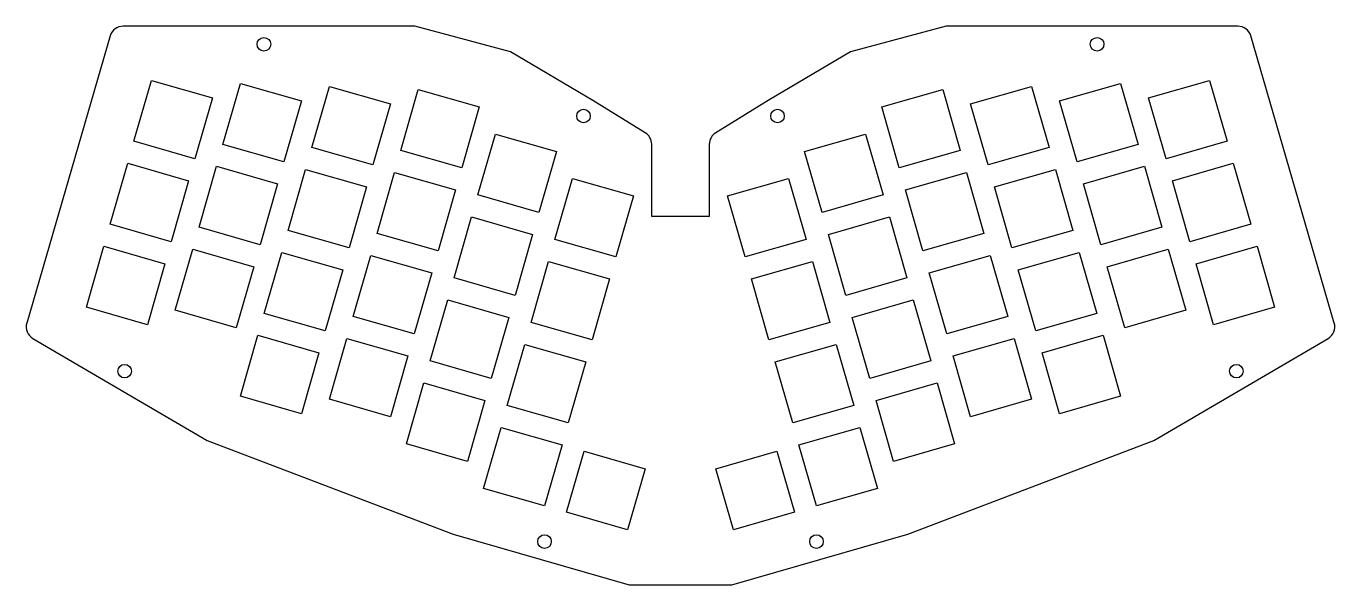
# Model space of a CAD drawing. Header units: millimetres. Extents: x -144 to 144, y -62 to 62.
import ezdxf

# ---------------------------------------------------------------- set-up
doc = ezdxf.new("R2010")
doc.units = ezdxf.units.MM
doc.layers.add('CUTOUTS', color=1, linetype='CONTINUOUS')
doc.layers.add('PERIMETER', color=5, linetype='CONTINUOUS')

msp = doc.modelspace()

# ---------------------------------------------------------------- linework, layer by layer
at = {"layer": 'CUTOUTS'}
for p, q in [((-120.58, 36.24), (-116.72, 49.7)), ((-116.72, 49.7), (-103.26, 45.84)), ((103.26, 45.84), (116.72, 49.7)), ((116.72, 49.7), (120.58, 36.24)), ((-100.96, 35.57), (-97.1, 49.03)), ((-97.1, 49.03), (-83.64, 45.17)), ((-81.33, 34.9), (-77.47, 48.36)), ((-77.47, 48.36), (-64.02, 44.5)), ((-61.71, 34.23), (-57.85, 47.68)), ((-57.85, 47.68), (-44.39, 43.82)), ((44.39, 43.82), (57.85, 47.68)), ((57.85, 47.68), (61.71, 34.23)), ((64.02, 44.5), (77.47, 48.36)), ((77.47, 48.36), (81.33, 34.9)), ((83.64, 45.17), (97.1, 49.03)), ((97.1, 49.03), (100.96, 35.57)), ((-103.26, 45.84), (-107.12, 32.39)), ((-83.64, 45.17), (-87.5, 31.71)), ((-64.02, 44.5), (-67.87, 31.04)), ((-44.39, 43.82), (-48.25, 30.37)), ((48.25, 30.37), (44.39, 43.82)), ((67.87, 31.04), (64.02, 44.5)), ((87.5, 31.71), (83.64, 45.17)), ((107.12, 32.39), (103.26, 45.84)), ((-44.71, 24.4), (-40.85, 37.85)), ((-40.85, 37.85), (-27.39, 34)), ((27.39, 34), (40.85, 37.85)), ((40.85, 37.85), (44.71, 24.4)), ((-107.12, 32.39), (-120.58, 36.24)), ((-87.5, 31.71), (-100.96, 35.57)), ((-67.87, 31.04), (-81.33, 34.9)), ((81.33, 34.9), (67.87, 31.04)), ((100.96, 35.57), (87.5, 31.71)), ((120.58, 36.24), (107.12, 32.39)), ((-48.25, 30.37), (-61.71, 34.23)), ((-27.39, 34), (-31.25, 20.54)), ((31.25, 20.54), (27.39, 34)), ((61.71, 34.23), (48.25, 30.37)), ((-125.83, 17.93), (-121.97, 31.39)), ((-121.97, 31.39), (-108.52, 27.53)), ((-106.21, 17.26), (-102.35, 30.72)), ((-102.35, 30.72), (-88.89, 26.86)), ((-86.58, 16.59), (-82.72, 30.04)), ((-82.72, 30.04), (-69.27, 26.19)), ((-66.96, 15.91), (-63.1, 29.37)), ((-63.1, 29.37), (-49.64, 25.51)), ((49.64, 25.51), (63.1, 29.37)), ((63.1, 29.37), (66.96, 15.91)), ((69.27, 26.19), (82.72, 30.04)), ((82.72, 30.04), (86.58, 16.59)), ((88.89, 26.86), (102.35, 30.72)), ((102.35, 30.72), (106.21, 17.26)), ((108.52, 27.53), (121.97, 31.39)), ((121.97, 31.39), (125.83, 17.93)), ((-108.52, 27.53), (-112.37, 14.07)), ((-88.89, 26.86), (-92.75, 13.4)), ((-69.27, 26.19), (-73.12, 12.73)), ((-27.71, 14.57), (-23.85, 28.03)), ((-23.85, 28.03), (-10.39, 24.17)), ((10.39, 24.17), (23.85, 28.03)), ((23.85, 28.03), (27.71, 14.57)), ((73.12, 12.73), (69.27, 26.19)), ((92.75, 13.4), (88.89, 26.86)), ((112.37, 14.07), (108.52, 27.53)), ((-49.64, 25.51), (-53.5, 12.05)), ((-31.25, 20.54), (-44.71, 24.4)), ((-10.39, 24.17), (-14.25, 10.71)), ((14.25, 10.71), (10.39, 24.17)), ((44.71, 24.4), (31.25, 20.54)), ((53.5, 12.05), (49.64, 25.51)), ((-112.37, 14.07), (-125.83, 17.93)), ((-49.96, 6.08), (-46.1, 19.54)), ((-46.1, 19.54), (-32.64, 15.68)), ((32.64, 15.68), (46.1, 19.54)), ((46.1, 19.54), (49.96, 6.08)), ((125.83, 17.93), (112.37, 14.07)), ((-92.75, 13.4), (-106.21, 17.26)), ((-73.12, 12.73), (-86.58, 16.59)), ((-53.5, 12.05), (-66.96, 15.91)), ((-32.64, 15.68), (-36.5, 2.23)), ((-14.25, 10.71), (-27.71, 14.57)), ((27.71, 14.57), (14.25, 10.71)), ((36.5, 2.23), (32.64, 15.68)), ((66.96, 15.91), (53.5, 12.05)), ((86.58, 16.59), (73.12, 12.73)), ((106.21, 17.26), (92.75, 13.4)), ((-131.08, -0.38), (-127.22, 13.08)), ((-127.22, 13.08), (-113.77, 9.22)), ((-111.46, -1.05), (-107.6, 12.41)), ((-107.6, 12.41), (-94.14, 8.55)), ((-91.83, -1.73), (-87.97, 11.73)), ((-87.97, 11.73), (-74.52, 7.87)), ((74.52, 7.87), (87.97, 11.73)), ((87.97, 11.73), (91.83, -1.73)), ((94.14, 8.55), (107.6, 12.41)), ((107.6, 12.41), (111.46, -1.05)), ((113.77, 9.22), (127.22, 13.08)), ((127.22, 13.08), (131.08, -0.38)), ((-113.77, 9.22), (-117.63, -4.24)), ((-72.21, -2.4), (-68.35, 11.06)), ((-68.35, 11.06), (-54.89, 7.2)), ((-32.96, -3.74), (-29.1, 9.71)), ((-29.1, 9.71), (-15.64, 5.85)), ((15.64, 5.85), (29.1, 9.71)), ((29.1, 9.71), (32.96, -3.74)), ((54.89, 7.2), (68.35, 11.06)), ((68.35, 11.06), (72.21, -2.4)), ((117.63, -4.24), (113.77, 9.22)), ((-94.14, 8.55), (-98, -4.91)), ((-74.52, 7.87), (-78.38, -5.58)), ((-54.89, 7.2), (-58.75, -6.26)), ((-36.5, 2.23), (-49.96, 6.08)), ((-15.64, 5.85), (-19.5, -7.6)), ((19.5, -7.6), (15.64, 5.85)), ((49.96, 6.08), (36.5, 2.23)), ((58.75, -6.26), (54.89, 7.2)), ((78.38, -5.58), (74.52, 7.87)), ((98, -4.91), (94.14, 8.55)), ((-55.21, -12.23), (-51.35, 1.23)), ((-51.35, 1.23), (-37.89, -2.63)), ((37.89, -2.63), (51.35, 1.23)), ((51.35, 1.23), (55.21, -12.23)), ((-117.63, -4.24), (-131.08, -0.38)), ((-98, -4.91), (-111.46, -1.05)), ((-78.38, -5.58), (-91.83, -1.73)), ((-58.75, -6.26), (-72.21, -2.4)), ((-37.89, -2.63), (-41.75, -16.09)), ((41.75, -16.09), (37.89, -2.63)), ((72.21, -2.4), (58.75, -6.26)), ((91.83, -1.73), (78.38, -5.58)), ((111.46, -1.05), (98, -4.91)), ((131.08, -0.38), (117.63, -4.24)), ((-19.5, -7.6), (-32.96, -3.74)), ((32.96, -3.74), (19.5, -7.6)), ((-97.08, -20.04), (-93.23, -6.58)), ((-93.23, -6.58), (-79.77, -10.44)), ((-77.46, -20.71), (-73.6, -7.25)), ((-73.6, -7.25), (-60.14, -11.11)), ((-38.21, -22.06), (-34.35, -8.6)), ((-34.35, -8.6), (-20.89, -12.46)), ((20.89, -12.46), (34.35, -8.6)), ((34.35, -8.6), (38.21, -22.06)), ((60.14, -11.11), (73.6, -7.25)), ((73.6, -7.25), (77.46, -20.71)), ((79.77, -10.44), (93.23, -6.58)), ((93.23, -6.58), (97.08, -20.04)), ((-79.77, -10.44), (-83.63, -23.9)), ((-60.14, -11.11), (-64, -24.57)), ((64, -24.57), (60.14, -11.11)), ((83.63, -23.9), (79.77, -10.44)), ((-41.75, -16.09), (-55.21, -12.23)), ((-20.89, -12.46), (-24.75, -25.91)), ((24.75, -25.91), (20.89, -12.46)), ((55.21, -12.23), (41.75, -16.09)), ((-60.46, -30.54), (-56.6, -17.08)), ((-56.6, -17.08), (-43.14, -20.94)), ((43.14, -20.94), (56.6, -17.08)), ((56.6, -17.08), (60.46, -30.54)), ((-83.63, -23.9), (-97.08, -20.04)), ((97.08, -20.04), (83.63, -23.9)), ((-64, -24.57), (-77.46, -20.71)), ((-43.14, -20.94), (-47, -34.4)), ((-24.75, -25.91), (-38.21, -22.06)), ((38.21, -22.06), (24.75, -25.91)), ((47, -34.4), (43.14, -20.94)), ((77.46, -20.71), (64, -24.57)), ((-43.46, -40.37), (-39.6, -26.91)), ((-39.6, -26.91), (-26.14, -30.77)), ((26.14, -30.77), (39.6, -26.91)), ((39.6, -26.91), (43.46, -40.37)), ((-47, -34.4), (-60.46, -30.54)), ((-26.14, -30.77), (-30, -44.23)), ((30, -44.23), (26.14, -30.77)), ((60.46, -30.54), (47, -34.4)), ((-25.15, -45.62), (-21.29, -32.16)), ((-21.29, -32.16), (-7.83, -36.02)), ((7.83, -36.02), (21.29, -32.16)), ((21.29, -32.16), (25.15, -45.62)), ((-7.83, -36.02), (-11.69, -49.48)), ((11.69, -49.48), (7.83, -36.02)), ((-30, -44.23), (-43.46, -40.37)), ((43.46, -40.37), (30, -44.23)), ((-11.69, -49.48), (-25.15, -45.62)), ((25.15, -45.62), (11.69, -49.48))]:
    msp.add_line(p, q, dxfattribs=at)
for centre in [(-91.92, 57.66), (91.92, 57.66), (-21.4, 41.82), (21.4, 41.82), (-122.65, -14.49), (122.65, -14.49), (-30, -52.1), (30, -52.1)]:
    msp.add_circle(centre, 1.5, dxfattribs=at)
at = {"layer": 'PERIMETER'}
for p, q in [((-58.64, 61.66), (-122.95, 61.66)), ((-37.51, 56.02), (-58.64, 61.66)), ((58.64, 61.66), (37.51, 56.02)), ((122.95, 61.66), (58.64, 61.66)), ((-125.83, 59.49), (-144.25, -3.87)), ((144.25, -3.87), (125.83, 59.49)), ((-19.36, 45.27), (-37.51, 56.02)), ((37.51, 56.02), (19.36, 45.27)), ((-7.78, 38.14), (-19.36, 45.27)), ((19.36, 45.27), (7.78, 38.14)), ((-6.35, 19.62), (-6.35, 35.58)), ((6.35, 35.58), (6.35, 19.62)), ((6.35, 19.62), (-6.35, 19.62)), ((-142.88, -7.29), (-104.43, -29.78)), ((104.43, -29.78), (142.88, -7.29)), ((-104.43, -29.78), (-50.16, -50.46)), ((50.16, -50.46), (104.43, -29.78)), ((-50.16, -50.46), (-11.29, -61.66)), ((11.29, -61.66), (50.16, -50.46)), ((-11.29, -61.66), (11.29, -61.66))]:
    msp.add_line(p, q, dxfattribs=at)
for centre, start, end in [((-122.95, 58.66), 90, 163.791), ((122.95, 58.66), 16.209, 90), ((-9.35, 35.58), 0, 58.3925), ((9.35, 35.58), 121.6075, 180), ((-141.37, -4.7), 163.791, 239.6764), ((141.37, -4.7), -59.6764, 16.209)]:
    msp.add_arc(centre, 3, start, end, dxfattribs=at)

doc.saveas('drawing.dxf')
